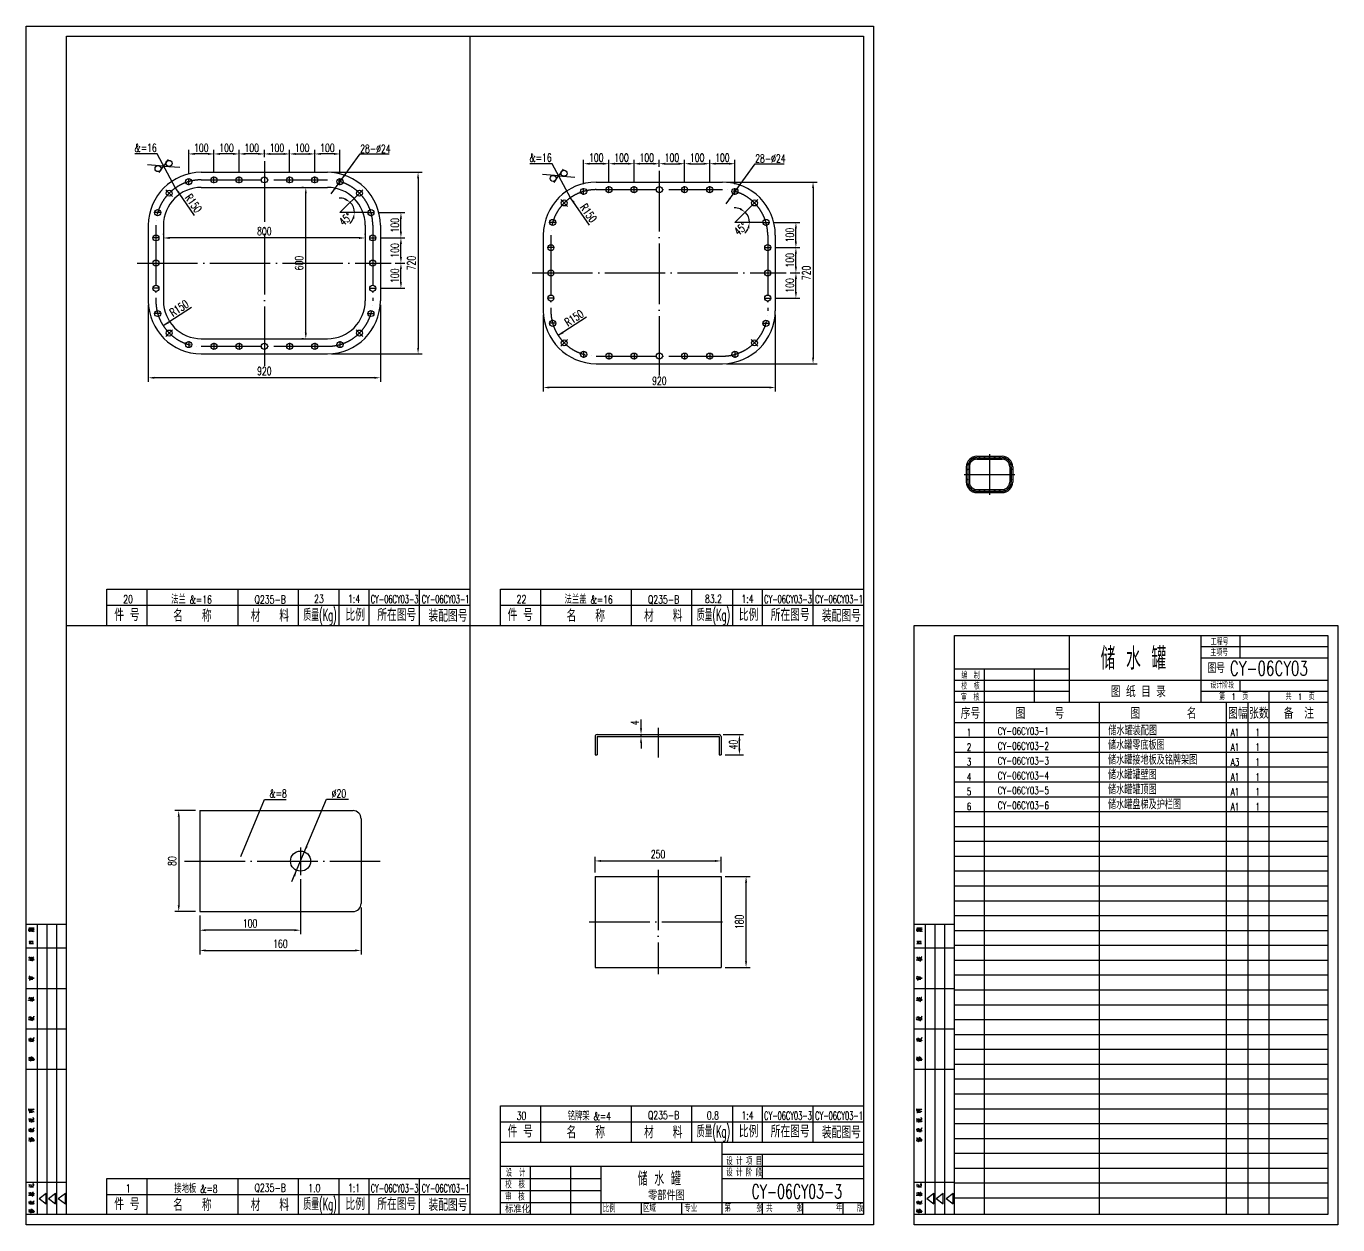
# Model space of a CAD drawing. Extents: x -15084 to 90401, y -39089 to 9274.
# Drawn here: x 21371 to 47374, y -14486 to 9274 of the extents above; entities that cross this region are included whole.
import ezdxf
from ezdxf.enums import TextEntityAlignment as Align

# ---------------------------------------------------------------- set-up
doc = ezdxf.new("R2010")
doc.units = 0
doc.header["$LTSCALE"] = 40
doc.header["$MEASUREMENT"] = 0
doc.linetypes.add('DASHDOT-M', pattern=[36, 30, -3, 0, -3])
doc.linetypes.add('DASHDOT-S', pattern=[14, 10, -2, 0, -2])
doc.layers.get('0').update_dxf_attribs({"linetype": 'CONTINUOUS'})
for name, color, linetype in [('CDR_DIM', 7, 'CONTINUOUS'), ('CDR_DWG1', 4, 'CONTINUOUS'), ('CDR_DWG2', 2, 'CONTINUOUS'), ('CDR_DWG3', 1, 'DASHDOT-M'), ('CDR_TEXT', 7, 'CONTINUOUS')]:
    doc.layers.add(name, color=color, linetype=linetype)
doc.styles.add('HZ', font='romans.shx', dxfattribs={"width": 0.7, "height": 160, "bigfont": 'HZ.shx'})

# ---------------------------------------------------------------- blocks, each defined once
blk = doc.blocks.new('SML')
at = {"color": 4, "linetype": 'Continuous'}
for p, q in [((0, 0), (0, 18)), ((20, 0), (20, 18)), ((65, 0), (65, 18)), ((95, 0), (95, 18)), ((115, 18), (115, 0)), ((130, 0), (130, 18)), ((155, 0), (155, 18)), ((0, 10), (180, 10))]:
    blk.add_line(p, q, dxfattribs=at)
at = {"color": 7, "linetype": 'Continuous'}
blk.add_line((0, 18), (180, 18), dxfattribs=at)
at = {"color": 7, "linetype": 'Continuous', "style": 'HZ'}
for s, width, p in [('件 号', 0.7, (3.62, 2.26)), ('名   称', 0.7, (32.84, 1.84)), ('材   料', 0.7, (71.25, 1.84)), ('质量(Kg)', 0.5, (97.34, 2.26)), ('比例', 0.7, (118.23, 2.26)), ('所在图号', 0.7, (134, 2.26)), ('装配图号', 0.7, (159.38, 1.84))]:
    blk.add_text(s, height=6, dxfattribs=dict(at, width=width)).set_placement(p)
blk = doc.blocks.new('TUQA')
at = {"color": 4, "linetype": 'Continuous'}
for p, q in [((-25, 180), (0, 180)), ((-18, 0), (-18, 180)), ((0, 165), (-24.85, 165)), ((0, 140), (-24.85, 140)), ((0, 115), (-24.85, 115)), ((0, 90), (-24.85, 90)), ((0, 20), (-24.85, 20)), ((0, 0), (-25, 0))]:
    blk.add_line(p, q, dxfattribs=at)
at = {"color": 7, "linetype": 'Continuous'}
for p, q in [((-12, 0), (-12, 180)), ((-6, 0), (-6, 180))]:
    blk.add_line(p, q, dxfattribs=at)
at = {"color": 1, "linetype": 'Continuous'}
for p, q in [((-17.08, 10), (-12.71, 13.35)), ((-17.08, 10), (-12.71, 6.65)), ((-12.71, 6.65), (-12.71, 13.35)), ((-11.26, 10), (-6.89, 13.35)), ((-11.26, 10), (-6.89, 6.65)), ((-6.89, 6.65), (-6.89, 13.35)), ((-5.11, 10), (-0.75, 13.35)), ((-5.11, 10), (-0.75, 6.65)), ((-0.75, 6.65), (-0.75, 13.35))]:
    blk.add_line(p, q, dxfattribs=at)
at = {"color": 7, "linetype": 'Continuous'}
for points in [[(-23.7, 176.39), (-23.53, 176.44), (-23.53, 176.44), (-21.25, 176.36)], [(-23.53, 175.69), (-23.35, 175.74), (-23.35, 175.74), (-21.17, 175.74)], [(-23.3, 176.96), (-22.98, 177.03), (-22.98, 177.03), (-22.33, 177.03), (-22.33, 177.03), (-21.63, 177.01), (-21.63, 177.01), (-21.2, 176.96), (-21.2, 176.96), (-20.73, 176.83), (-20.73, 176.83), (-20.44, 176.69), (-20.44, 176.69), (-20, 176.41)], [(-22.95, 177.03), (-23.09, 177.78), (-23.09, 177.78), (-23.18, 177.7), (-23.18, 177.7), (-22.27, 177.7), (-22.27, 177.7), (-22.22, 177.7), (-22.22, 177.7), (-20.9, 177.73), (-20.9, 177.73), (-20.41, 177.7), (-20.41, 177.7), (-20.12, 177.68), (-20.12, 177.68), (-20.03, 177.65), (-20.03, 177.65), (-20.41, 177.28), (-20.41, 177.28), (-20.15, 177.63)], [(-22.74, 175.3), (-22.92, 176.76)], [(-22.25, 175.77), (-22.33, 176.21)], [(-22.22, 177.06), (-22.3, 177.48)], [(-21.75, 175.79), (-21.84, 176.19)], [(-21.46, 177.01), (-21.46, 177.06), (-21.46, 177.06), (-21.55, 177.45)], [(-21.08, 175.22), (-21.31, 176.76), (-21.31, 176.76), (-21.34, 176.69), (-21.34, 176.69), (-21.25, 176.59)], [(-20.99, 176.19), (-20.64, 176.46), (-20.64, 176.46), (-20.5, 176.46), (-20.5, 176.46), (-20.76, 176.36)], [(-20.9, 175.79), (-20.76, 175.77), (-20.76, 175.77), (-20.47, 175.57), (-20.47, 175.57), (-20.26, 175.4), (-20.26, 175.4), (-20.12, 175.22)], [(-23.27, 167.87), (-22.98, 167.92), (-22.98, 167.92), (-22.33, 167.94), (-22.33, 167.94), (-21.66, 167.97), (-21.66, 167.97), (-21.57, 167.97), (-21.57, 167.97), (-21.11, 167.97), (-21.11, 167.97), (-20.5, 167.97), (-20.5, 167.97), (-20.7, 167.97), (-20.7, 167.97), (-20.88, 168.93), (-20.88, 168.93), (-20.67, 169.13), (-20.67, 169.13), (-20.93, 169.18), (-20.93, 169.18), (-21.28, 169.18), (-21.28, 169.18), (-21.95, 169.21), (-21.95, 169.21), (-22.65, 169.23), (-22.65, 169.23), (-23.24, 169.23), (-23.24, 169.23), (-23.15, 169.26), (-23.15, 169.26), (-22.95, 167.94)], [(-21.9, 167.97), (-22.07, 168.93), (-22.07, 168.93), (-22.1, 168.83), (-22.1, 168.83), (-21.98, 168.61)], [(-23.65, 157.77), (-23.5, 157.87), (-23.5, 157.87), (-23.53, 157.84), (-23.53, 157.84), (-20.09, 157.84), (-20.09, 157.84), (-20.35, 157.82), (-20.35, 157.82), (-20.64, 157.84)], [(-23.59, 158.83), (-23.3, 159.01), (-23.3, 159.01), (-23.18, 159.03), (-23.18, 159.03), (-23.09, 159.01)], [(-22.65, 158.41), (-22.89, 159.8), (-22.89, 159.8), (-22.92, 159.7), (-22.92, 159.7), (-22.83, 159.5)], [(-22.68, 158.91), (-22.51, 158.88), (-22.51, 158.88), (-21.81, 158.46), (-21.81, 158.46), (-21.78, 158.41), (-21.78, 158.41), (-21.98, 159.18)], [(-22.62, 158.21), (-22.45, 157.25)], [(-22.42, 157.87), (-21.95, 157.64), (-21.95, 157.64), (-21.6, 157.47), (-21.6, 157.47), (-21.34, 157.32), (-21.34, 157.32), (-21.08, 157.12)], [(-22.36, 159.33), (-22.22, 159.3), (-22.22, 159.3), (-21.78, 159.01), (-21.78, 159.01), (-21.75, 158.98), (-21.75, 158.98), (-21.46, 158.76), (-21.46, 158.76), (-21.17, 158.51), (-21.17, 158.51), (-20.9, 158.24)], [(-22.22, 157.87), (-21.87, 158.19)], [(-21.78, 159.5), (-21.57, 159.43), (-21.57, 159.43), (-21.11, 159.13), (-21.11, 159.13), (-20.82, 158.83), (-20.82, 158.83), (-20.5, 158.51), (-20.5, 158.51), (-20.26, 158.24), (-20.26, 158.24), (-20.09, 158.02)], [(-20.99, 159.03), (-20.5, 159.53), (-20.5, 159.53), (-20.26, 159.63), (-20.26, 159.63), (-20.55, 159.48)], [(-23.68, 146.41), (-23.38, 146.56), (-23.38, 146.56), (-23.18, 146.61)], [(-22.86, 145.52), (-23.03, 147.75), (-23.03, 147.75), (-23.12, 147.7), (-23.12, 147.7), (-22.65, 147.4)], [(-22.77, 146.51), (-22.71, 146.56), (-22.71, 146.56), (-20.06, 146.54), (-20.06, 146.54), (-20.32, 146.49), (-20.32, 146.49), (-20.64, 146.54)], [(-21.2, 147.11), (-21.05, 147.21), (-21.05, 147.21), (-22.45, 147.36), (-22.45, 147.36), (-22.33, 147.4), (-22.33, 147.4), (-22.13, 145.84)], [(-22.39, 145.74), (-22.13, 145.79), (-22.13, 145.79), (-20.85, 145.89), (-20.85, 145.89), (-21.08, 145.87), (-21.08, 145.87), (-21.2, 147.11), (-21.2, 147.11), (-21.23, 146.96), (-21.23, 146.96), (-21.17, 146.69)], [(-21.66, 146.09), (-21.78, 146.98)], [(-23.18, 145.52), (-22.92, 145.52), (-22.92, 145.52), (-22.71, 145.47), (-22.71, 145.47), (-22.51, 145.42), (-22.51, 145.42), (-22.36, 145.37)], [(-23.65, 132.77), (-23.5, 132.87), (-23.5, 132.87), (-23.53, 132.84), (-23.53, 132.84), (-20.09, 132.84), (-20.09, 132.84), (-20.35, 132.82), (-20.35, 132.82), (-20.64, 132.84)], [(-23.59, 133.83), (-23.3, 134.01), (-23.3, 134.01), (-23.18, 134.03), (-23.18, 134.03), (-23.09, 134.01)], [(-22.65, 133.41), (-22.89, 134.8), (-22.89, 134.8), (-22.92, 134.7), (-22.92, 134.7), (-22.83, 134.5)], [(-22.68, 133.91), (-22.51, 133.88), (-22.51, 133.88), (-21.81, 133.46), (-21.81, 133.46), (-21.78, 133.41), (-21.78, 133.41), (-21.98, 134.18)], [(-22.62, 133.21), (-22.45, 132.25)], [(-22.42, 132.87), (-21.95, 132.64), (-21.95, 132.64), (-21.6, 132.47), (-21.6, 132.47), (-21.34, 132.32), (-21.34, 132.32), (-21.08, 132.12)], [(-22.36, 134.33), (-22.22, 134.3), (-22.22, 134.3), (-21.78, 134.01), (-21.78, 134.01), (-21.75, 133.98), (-21.75, 133.98), (-21.46, 133.76), (-21.46, 133.76), (-21.17, 133.51), (-21.17, 133.51), (-20.9, 133.24)], [(-22.22, 132.87), (-21.87, 133.19)], [(-21.78, 134.5), (-21.57, 134.43), (-21.57, 134.43), (-21.11, 134.13), (-21.11, 134.13), (-20.82, 133.83), (-20.82, 133.83), (-20.5, 133.51), (-20.5, 133.51), (-20.26, 133.24), (-20.26, 133.24), (-20.09, 133.02)], [(-20.99, 134.03), (-20.5, 134.53), (-20.5, 134.53), (-20.26, 134.63), (-20.26, 134.63), (-20.55, 134.48)], [(-23.65, 121.81), (-23.38, 121.96), (-23.38, 121.96), (-23.21, 122.01), (-23.21, 122.01), (-23.03, 122.01)], [(-22.71, 121.44), (-22.92, 122.7), (-22.92, 122.7), (-22.95, 122.6), (-22.95, 122.6), (-22.89, 122.48)], [(-22.51, 122.23), (-22.19, 122.53), (-22.19, 122.53), (-22.04, 122.6), (-22.04, 122.6), (-21.87, 122.7)], [(-22.07, 122.21), (-21.84, 122.23), (-21.84, 122.23), (-21.43, 122.08), (-21.43, 122.08), (-21.11, 121.93), (-21.11, 121.93), (-20.85, 121.76), (-20.85, 121.76), (-20.64, 121.61), (-20.64, 121.61), (-20.44, 121.46), (-20.44, 121.46), (-20.26, 121.29), (-20.26, 121.29), (-20.09, 121.07)], [(-21.66, 121.54), (-21.6, 121.61), (-21.6, 121.61), (-20.26, 122.48), (-20.26, 122.48), (-20.23, 122.95), (-20.23, 122.95), (-20.32, 122.5), (-20.32, 122.5), (-20.44, 122.38)], [(-23.65, 120.79), (-23.47, 120.92), (-23.47, 120.92), (-23.53, 120.87), (-23.53, 120.87), (-20.09, 120.87), (-20.09, 120.87), (-20.29, 120.82), (-20.29, 120.82), (-20.58, 120.87)], [(-22.68, 121.21), (-22.48, 120.27)], [(-22.51, 121.76), (-22.27, 121.74), (-22.27, 121.74), (-21.87, 121.49), (-21.87, 121.49), (-21.57, 121.31), (-21.57, 121.31), (-21.46, 121.21)], [(-22.48, 120.87), (-22.07, 120.72), (-22.07, 120.72), (-21.72, 120.55), (-21.72, 120.55), (-21.4, 120.37), (-21.4, 120.37), (-21.11, 120.17)], [(-22.33, 120.89), (-21.95, 121.24)], [(-23.62, 108.88), (-23.27, 108.83), (-23.27, 108.83), (-22.8, 108.68), (-22.8, 108.68), (-22.3, 108.49), (-22.3, 108.49), (-21.98, 108.34), (-21.98, 108.34), (-21.75, 108.24), (-21.75, 108.24), (-21.55, 108.14)], [(-22.95, 107.25), (-23.09, 108.24), (-23.09, 108.24), (-23.18, 108.14), (-23.18, 108.14), (-22.16, 108.02), (-22.16, 108.02), (-22.16, 108.14), (-22.16, 108.14), (-22.04, 107.4), (-22.04, 107.4), (-22.3, 107.35), (-22.3, 107.35), (-21.98, 107.4), (-21.98, 107.4), (-20.67, 107.37)], [(-22.25, 108.49), (-22.42, 109.6), (-22.42, 109.6), (-22.45, 109.48), (-22.45, 109.48), (-22.39, 109.28)], [(-22.3, 109.11), (-22.13, 109.11), (-22.13, 109.11), (-21.66, 109.01), (-21.66, 109.01), (-21.4, 108.91), (-21.4, 108.91), (-21.17, 108.81), (-21.17, 108.81), (-20.96, 108.68), (-20.96, 108.68), (-20.76, 108.54), (-20.76, 108.54), (-20.55, 108.36), (-20.55, 108.36), (-20.41, 108.16), (-20.41, 108.16), (-20.26, 107.97), (-20.26, 107.97), (-20.2, 107.82), (-20.2, 107.82), (-20.15, 107.67)], [(-21.87, 108.36), (-21.84, 108.44), (-21.84, 108.44), (-20.26, 109.21), (-20.26, 109.21), (-20.23, 109.68), (-20.23, 109.68), (-20.32, 109.23), (-20.32, 109.23), (-20.5, 109.11)], [(-20.55, 107.3), (-21.34, 108.07)], [(-23.06, 96.71), (-23.03, 96.81), (-23.03, 96.81), (-23.15, 97.55), (-23.15, 97.55), (-23.21, 97.5), (-23.21, 97.5), (-22.8, 97.26), (-22.8, 97.26), (-22.45, 97.03), (-22.45, 97.03), (-22.22, 96.83), (-22.22, 96.83), (-22.01, 96.61), (-22.01, 96.61), (-21.81, 96.39), (-21.81, 96.39), (-21.69, 96.24)], [(-22.77, 96.61), (-22.74, 96.71), (-22.74, 96.71), (-21.69, 97.68), (-21.69, 97.68), (-21.72, 98), (-21.72, 98), (-21.72, 97.68), (-21.72, 97.68), (-21.84, 97.55)], [(-23.68, 96.04), (-23.5, 96.02), (-23.5, 96.02), (-23.03, 95.79), (-23.03, 95.79), (-22.98, 95.79), (-22.98, 95.79), (-22.62, 95.59), (-22.62, 95.59), (-22.33, 95.42), (-22.33, 95.42), (-22.1, 95.25), (-22.1, 95.25), (-21.9, 95.1)], [(-23.62, 96.93), (-23.18, 96.76), (-23.18, 96.76), (-22.83, 96.61), (-22.83, 96.61), (-22.57, 96.44), (-22.57, 96.44), (-22.51, 96.41), (-22.51, 96.41), (-22.3, 96.29)], [(-22.68, 95.69), (-20.12, 95.69), (-20.12, 95.69), (-20.35, 95.64), (-20.35, 95.64), (-20.79, 95.69)], [(-22.6, 96.07), (-20.9, 96.07), (-20.9, 96.07), (-21.11, 96.04), (-21.11, 96.04), (-21.25, 96.07)], [(-21.98, 97.03), (-21.9, 97.01), (-21.9, 97.01), (-21.87, 96.98), (-21.87, 96.98), (-21.63, 96.74), (-21.63, 96.74), (-21.43, 96.54), (-21.43, 96.54), (-21.28, 96.36)], [(-21.63, 97.23), (-21.52, 97.18), (-21.52, 97.18), (-21.46, 97.16), (-21.46, 97.16), (-21.17, 96.88), (-21.17, 96.88), (-21.14, 96.83), (-21.14, 96.83), (-20.99, 96.69), (-20.99, 96.69), (-20.85, 96.49), (-20.85, 96.49), (-20.7, 96.29)], [(-21.28, 97.45), (-21.08, 97.38), (-21.08, 97.38), (-20.79, 97.11), (-20.79, 97.11), (-20.55, 96.86), (-20.55, 96.86), (-20.41, 96.61), (-20.41, 96.61), (-20.23, 96.36), (-20.23, 96.36), (-20.12, 96.14), (-20.12, 96.14), (-20.06, 95.97)], [(-23.27, 64.61), (-23.3, 64.63), (-23.3, 64.63), (-23.38, 65.55), (-23.38, 65.55), (-23.5, 65.4), (-23.5, 65.4), (-23.3, 65.4), (-23.3, 65.4), (-21.14, 65.38), (-21.14, 65.38), (-20.73, 65.38), (-20.73, 65.38), (-20.44, 65.38), (-20.44, 65.38), (-20.12, 65.33), (-20.12, 65.33), (-20.64, 64.91)], [(-22.42, 64.61), (-22.42, 64.66), (-22.42, 64.66), (-22.54, 65.21), (-22.54, 65.21), (-22.57, 65.13), (-22.57, 65.13), (-22.54, 65.06)], [(-21.69, 64.56), (-21.72, 64.61), (-21.72, 64.61), (-21.81, 65.18), (-21.81, 65.18), (-21.84, 65.08), (-21.84, 65.08), (-21.75, 64.98)], [(-23.65, 59.28), (-23.47, 59.3), (-23.47, 59.3), (-22.57, 58.98)], [(-23.59, 64.51), (-23.27, 64.59), (-23.27, 64.59), (-22.6, 64.59), (-22.6, 64.59), (-22.04, 64.56), (-22.04, 64.56), (-21.6, 64.49), (-21.6, 64.49), (-21.2, 64.36), (-21.2, 64.36), (-20.76, 64.16), (-20.76, 64.16), (-20.44, 63.97), (-20.44, 63.97), (-20.2, 63.74), (-20.2, 63.74), (-20.15, 63.67)], [(-23.44, 58.36), (-23.38, 58.41), (-23.38, 58.41), (-23.03, 58.66), (-23.03, 58.66), (-22.8, 58.68)], [(-23.27, 63.3), (-22.95, 63.37), (-22.95, 63.37), (-21.02, 63.4), (-21.02, 63.4), (-21.25, 63.35), (-21.25, 63.35), (-21.28, 63.4), (-21.28, 63.4), (-21.37, 63.82), (-21.37, 63.82), (-21.11, 63.97), (-21.11, 63.97), (-21.23, 63.99), (-21.23, 63.99), (-22.19, 64.02), (-22.19, 64.02), (-23.15, 64.02), (-23.15, 64.02), (-23.03, 64.06), (-23.03, 64.06), (-23, 63.97), (-23, 63.97), (-22.95, 63.4)], [(-23.24, 57.45), (-22.95, 57.77), (-22.95, 57.77), (-22.8, 57.84), (-22.8, 57.84), (-22.98, 57.74)], [(-22.68, 58.34), (-22.51, 58.39), (-22.51, 58.39), (-21.57, 58.41), (-21.57, 58.41), (-21.75, 58.36), (-21.75, 58.36), (-21.87, 59.33), (-21.87, 59.33), (-21.87, 59.26), (-21.87, 59.26), (-22.68, 59.33), (-22.68, 59.33), (-22.65, 59.38), (-22.65, 59.38), (-22.51, 58.41)], [(-22.16, 63.42), (-22.25, 63.79), (-22.25, 63.79), (-22.25, 63.77)], [(-22.04, 57.1), (-22.01, 57.2), (-22.01, 57.2), (-22.16, 57.87), (-22.16, 57.87), (-22.22, 57.77), (-22.22, 57.77), (-20.47, 57.74), (-20.47, 57.74), (-20.47, 57.72), (-20.47, 57.72), (-21.28, 58.29)], [(-21.72, 58.98), (-21.52, 59.01), (-21.52, 59.01), (-20.64, 58.98), (-20.64, 58.98), (-20.41, 59.01), (-20.41, 59.01), (-20.29, 59.08), (-20.29, 59.08), (-20.26, 59.18), (-20.26, 59.18), (-20.26, 59.85), (-20.26, 59.85), (-21.08, 59.8)], [(-21.69, 58.66), (-21.43, 58.64), (-21.43, 58.64), (-21.08, 58.56), (-21.08, 58.56), (-20.7, 58.39), (-20.7, 58.39), (-20.5, 58.24), (-20.5, 58.24), (-20.23, 58.02), (-20.23, 58.02), (-20.06, 57.82)], [(-23.62, 52.93), (-23.27, 52.88), (-23.27, 52.88), (-22.8, 52.73), (-22.8, 52.73), (-22.3, 52.54), (-22.3, 52.54), (-21.98, 52.39), (-21.98, 52.39), (-21.75, 52.29), (-21.75, 52.29), (-21.55, 52.19)], [(-22.95, 51.3), (-23.09, 52.29), (-23.09, 52.29), (-23.18, 52.19), (-23.18, 52.19), (-22.16, 52.07), (-22.16, 52.07), (-22.16, 52.19), (-22.16, 52.19), (-22.04, 51.45), (-22.04, 51.45), (-22.3, 51.4), (-22.3, 51.4), (-21.98, 51.45), (-21.98, 51.45), (-20.67, 51.42)], [(-22.25, 52.54), (-22.42, 53.65), (-22.42, 53.65), (-22.45, 53.53), (-22.45, 53.53), (-22.39, 53.33)], [(-22.3, 53.16), (-22.13, 53.16), (-22.13, 53.16), (-21.66, 53.06), (-21.66, 53.06), (-21.4, 52.96), (-21.4, 52.96), (-21.17, 52.86), (-21.17, 52.86), (-20.96, 52.73), (-20.96, 52.73), (-20.76, 52.59), (-20.76, 52.59), (-20.55, 52.41), (-20.55, 52.41), (-20.41, 52.21), (-20.41, 52.21), (-20.26, 52.02), (-20.26, 52.02), (-20.2, 51.87), (-20.2, 51.87), (-20.15, 51.72)], [(-21.87, 52.41), (-21.84, 52.49), (-21.84, 52.49), (-20.26, 53.26), (-20.26, 53.26), (-20.23, 53.73), (-20.23, 53.73), (-20.32, 53.28), (-20.32, 53.28), (-20.5, 53.16)], [(-20.55, 51.35), (-21.34, 52.12)], [(-23.68, 46.04), (-23.5, 46.02), (-23.5, 46.02), (-23.03, 45.79), (-23.03, 45.79), (-22.98, 45.79), (-22.98, 45.79), (-22.62, 45.59), (-22.62, 45.59), (-22.33, 45.42), (-22.33, 45.42), (-22.1, 45.25), (-22.1, 45.25), (-21.9, 45.1)], [(-23.62, 46.93), (-23.18, 46.76), (-23.18, 46.76), (-22.83, 46.61), (-22.83, 46.61), (-22.57, 46.44), (-22.57, 46.44), (-22.51, 46.41), (-22.51, 46.41), (-22.3, 46.29)], [(-23.06, 46.71), (-23.03, 46.81), (-23.03, 46.81), (-23.15, 47.55), (-23.15, 47.55), (-23.21, 47.5), (-23.21, 47.5), (-22.8, 47.26), (-22.8, 47.26), (-22.45, 47.03), (-22.45, 47.03), (-22.22, 46.83), (-22.22, 46.83), (-22.01, 46.61), (-22.01, 46.61), (-21.81, 46.39), (-21.81, 46.39), (-21.69, 46.24)], [(-22.77, 46.61), (-22.74, 46.71), (-22.74, 46.71), (-21.69, 47.68), (-21.69, 47.68), (-21.72, 48), (-21.72, 48), (-21.72, 47.68), (-21.72, 47.68), (-21.84, 47.55)], [(-22.68, 45.69), (-20.12, 45.69), (-20.12, 45.69), (-20.35, 45.64), (-20.35, 45.64), (-20.79, 45.69)], [(-22.6, 46.07), (-20.9, 46.07), (-20.9, 46.07), (-21.11, 46.04), (-21.11, 46.04), (-21.25, 46.07)], [(-21.98, 47.03), (-21.9, 47.01), (-21.9, 47.01), (-21.87, 46.98), (-21.87, 46.98), (-21.63, 46.74), (-21.63, 46.74), (-21.43, 46.54), (-21.43, 46.54), (-21.28, 46.36)], [(-21.63, 47.23), (-21.52, 47.18), (-21.52, 47.18), (-21.46, 47.16), (-21.46, 47.16), (-21.17, 46.88), (-21.17, 46.88), (-21.14, 46.83), (-21.14, 46.83), (-20.99, 46.69), (-20.99, 46.69), (-20.85, 46.49), (-20.85, 46.49), (-20.7, 46.29)], [(-21.28, 47.45), (-21.08, 47.38), (-21.08, 47.38), (-20.79, 47.11), (-20.79, 47.11), (-20.55, 46.86), (-20.55, 46.86), (-20.41, 46.61), (-20.41, 46.61), (-20.23, 46.36), (-20.23, 46.36), (-20.12, 46.14), (-20.12, 46.14), (-20.06, 45.97)], [(-23.38, 17.04), (-23.15, 17.29), (-23.15, 17.29), (-23.03, 17.36), (-23.03, 17.36), (-22.89, 17.36), (-22.89, 17.36), (-23.09, 17.34)], [(-23.03, 17.77), (-23.18, 18.76), (-23.18, 18.76), (-23.27, 18.7), (-23.27, 18.7), (-22.22, 18.57), (-22.22, 18.57), (-22.22, 18.7), (-22.22, 18.7), (-22.13, 17.86)], [(-22.45, 17.81), (-22.01, 17.86), (-22.01, 17.86), (-21.02, 17.86), (-21.02, 17.86), (-20.7, 17.88), (-20.7, 17.88), (-20.55, 17.92), (-20.55, 17.92), (-20.47, 17.99), (-20.47, 17.99), (-20.41, 18.09), (-20.41, 18.09), (-20.38, 18.27), (-20.38, 18.27), (-20.35, 18.46), (-20.35, 18.46), (-20.44, 19), (-20.44, 19), (-21.2, 18.96), (-21.2, 18.96), (-20.44, 18.96)], [(-22.13, 16.8), (-22.27, 17.36), (-22.27, 17.36), (-22.36, 17.27), (-22.36, 17.27), (-20.67, 17.23), (-20.67, 17.23), (-20.5, 17.14), (-20.5, 17.14), (-21.31, 17.66)], [(-23.65, 12.12), (-20.58, 12.09), (-20.58, 12.09), (-20.03, 12.05), (-20.03, 12.05), (-20.32, 12.03), (-20.32, 12.03), (-20.64, 12.07)], [(-23, 12.78), (-23.18, 13.65)], [(-22.39, 11.62), (-22.57, 12.55)], [(-22.25, 7.56), (-22.42, 8.53), (-22.42, 8.53), (-22.45, 8.42), (-22.45, 8.42), (-22.39, 8.25)], [(-22.36, 12.12), (-22.01, 12.01), (-22.01, 12.01), (-21.6, 11.83), (-21.6, 11.83), (-21.23, 11.64), (-21.23, 11.64), (-20.93, 11.47)], [(-22.13, 12.59), (-22.33, 13.99)], [(-22.13, 13.15), (-21.95, 13.22), (-21.95, 13.22), (-20.5, 13.22), (-20.5, 13.22), (-20.17, 13.19), (-20.17, 13.19), (-20.06, 13.17), (-20.06, 13.17), (-20.52, 12.76), (-20.52, 12.76), (-20.12, 13.17)], [(-22.07, 12.16), (-21.69, 12.48)], [(-21.87, 7.45), (-21.84, 7.52), (-21.84, 7.52), (-20.26, 8.19), (-20.26, 8.19), (-20.23, 8.6), (-20.23, 8.6), (-20.32, 8.21), (-20.32, 8.21), (-20.5, 8.1)], [(-21.66, 12.87), (-21.55, 12.85), (-21.55, 12.85), (-20.67, 12.4)], [(-21.55, 13.5), (-20.96, 13.88), (-20.96, 13.88), (-20.73, 13.95), (-20.73, 13.95), (-21.11, 13.8)], [(-23.68, 1.91), (-23.5, 1.88), (-23.5, 1.88), (-23.03, 1.69), (-23.03, 1.69), (-22.98, 1.69), (-22.98, 1.69), (-22.62, 1.52), (-22.62, 1.52), (-22.33, 1.37), (-22.33, 1.37), (-22.1, 1.22), (-22.1, 1.22), (-21.9, 1.09)], [(-23.62, 7.91), (-23.27, 7.86), (-23.27, 7.86), (-22.8, 7.73), (-22.8, 7.73), (-22.3, 7.56), (-22.3, 7.56), (-21.98, 7.43), (-21.98, 7.43), (-21.75, 7.35), (-21.75, 7.35), (-21.55, 7.26)], [(-23.62, 2.68), (-23.18, 2.53), (-23.18, 2.53), (-22.83, 2.4), (-22.83, 2.4), (-22.57, 2.25), (-22.57, 2.25), (-22.51, 2.23), (-22.51, 2.23), (-22.3, 2.12)], [(-23.06, 2.49), (-23.03, 2.58), (-23.03, 2.58), (-23.15, 3.22), (-23.15, 3.22), (-23.21, 3.18), (-23.21, 3.18), (-22.8, 2.96), (-22.8, 2.96), (-22.45, 2.77), (-22.45, 2.77), (-22.22, 2.6), (-22.22, 2.6), (-22.01, 2.4), (-22.01, 2.4), (-21.81, 2.21), (-21.81, 2.21), (-21.69, 2.08)], [(-22.95, 6.48), (-23.09, 7.35), (-23.09, 7.35), (-23.18, 7.26), (-23.18, 7.26), (-22.16, 7.15), (-22.16, 7.15), (-22.16, 7.26), (-22.16, 7.26), (-22.04, 6.61), (-22.04, 6.61), (-22.3, 6.57), (-22.3, 6.57), (-21.98, 6.61), (-21.98, 6.61), (-20.67, 6.59)], [(-22.77, 2.4), (-22.74, 2.49), (-22.74, 2.49), (-21.69, 3.33), (-21.69, 3.33), (-21.72, 3.61), (-21.72, 3.61), (-21.72, 3.33), (-21.72, 3.33), (-21.84, 3.22)], [(-22.68, 1.6), (-20.12, 1.6), (-20.12, 1.6), (-20.35, 1.56), (-20.35, 1.56), (-20.79, 1.6)], [(-22.6, 1.93), (-20.9, 1.93), (-20.9, 1.93), (-21.11, 1.91), (-21.11, 1.91), (-21.25, 1.93)], [(-22.3, 8.1), (-22.13, 8.1), (-22.13, 8.1), (-21.66, 8.01), (-21.66, 8.01), (-21.4, 7.93), (-21.4, 7.93), (-21.17, 7.84), (-21.17, 7.84), (-20.96, 7.73), (-20.96, 7.73), (-20.76, 7.6), (-20.76, 7.6), (-20.55, 7.45), (-20.55, 7.45), (-20.41, 7.28), (-20.41, 7.28), (-20.26, 7.11), (-20.26, 7.11), (-20.2, 6.98), (-20.2, 6.98), (-20.15, 6.85)], [(-21.98, 2.77), (-21.9, 2.75), (-21.9, 2.75), (-21.87, 2.73), (-21.87, 2.73), (-21.63, 2.51), (-21.63, 2.51), (-21.43, 2.34), (-21.43, 2.34), (-21.28, 2.19)], [(-21.63, 2.94), (-21.52, 2.9), (-21.52, 2.9), (-21.46, 2.88), (-21.46, 2.88), (-21.17, 2.64), (-21.17, 2.64), (-21.14, 2.6), (-21.14, 2.6), (-20.99, 2.47), (-20.99, 2.47), (-20.85, 2.29), (-20.85, 2.29), (-20.7, 2.12)], [(-20.55, 6.53), (-21.34, 7.19)], [(-21.28, 3.14), (-21.08, 3.07), (-21.08, 3.07), (-20.79, 2.83), (-20.79, 2.83), (-20.55, 2.62), (-20.55, 2.62), (-20.41, 2.4), (-20.41, 2.4), (-20.23, 2.19), (-20.23, 2.19), (-20.12, 1.99), (-20.12, 1.99), (-20.06, 1.84)]]:
    blk.add_lwpolyline(points, dxfattribs=at)

msp = doc.modelspace()

# ---------------------------------------------------------------- linework, layer by layer
for p, q in [((21371, -2606), (21371, 9274)), ((21371, 9274), (38171, 9274)), ((38171, 9274), (38171, -2606)), ((30171, -14286), (30171, 9074)), ((24592, 6338), (24592, 6822)), ((25092, 6374), (25092, 6822)), ((25092, 6368), (25092, 6822)), ((25592, 6374), (25592, 6822)), ((25592, 6368), (25592, 6822)), ((26092, 6678), (26092, 6822)), ((26092, 6678), (26092, 6822)), ((26592, 6374), (26592, 6822)), ((26592, 6374), (26592, 6822)), ((27092, 6374), (27092, 6822)), ((27092, 6374), (27092, 6822)), ((27592, 6338), (27592, 6822)), ((23967, 6742), (23526, 6742)), ((24328, 6063), (23967, 6742)), ((24972, 6742), (24712, 6742)), ((25472, 6742), (25212, 6742)), ((25972, 6742), (25712, 6742)), ((26212, 6742), (26472, 6742)), ((26712, 6742), (26972, 6742)), ((27472, 6742), (27212, 6742)), ((27415, 5950), (27992, 6741)), ((27992, 6741), (28568, 6741)), ((31798, 6548), (31357, 6548)), ((32160, 5869), (31798, 6548)), ((32423, 6144), (32423, 6628)), ((32803, 6548), (32543, 6548)), ((32923, 6174), (32923, 6628)), ((32923, 6180), (32923, 6628)), ((33303, 6548), (33043, 6548)), ((33423, 6174), (33423, 6628)), ((33423, 6180), (33423, 6628)), ((33803, 6548), (33543, 6548)), ((33923, 6484), (33923, 6628)), ((33923, 6484), (33923, 6628)), ((34043, 6548), (34303, 6548)), ((34423, 6180), (34423, 6628)), ((34423, 6180), (34423, 6628)), ((34543, 6548), (34803, 6548)), ((34923, 6180), (34923, 6628)), ((34923, 6180), (34923, 6628)), ((35303, 6548), (35043, 6548)), ((35246, 5756), (35823, 6547)), ((35423, 6144), (35423, 6628)), ((35823, 6547), (36399, 6547)), ((27422, 6378), (29220, 6378)), ((29140, 6258), (29140, 2898)), ((24708, 5521), (24331, 6068)), ((26868, 6078), (26834, 6078)), ((35253, 6184), (37051, 6184)), ((36971, 6064), (36971, 2704)), ((26914, 3198), (26914, 5958)), ((32540, 5327), (32162, 5875)), ((28346, 5578), (28880, 5578)), ((28800, 5198), (28800, 5458)), ((36178, 5384), (36711, 5384)), ((36631, 5004), (36631, 5264)), ((24092, 5147), (24092, 5156)), ((27972, 5076), (24212, 5076)), ((28092, 5147), (28092, 5156)), ((28388, 5078), (28880, 5078)), ((28388, 5078), (28880, 5078)), ((28800, 4698), (28800, 4958)), ((36219, 4884), (36711, 4884)), ((36219, 4884), (36711, 4884)), ((36631, 4504), (36631, 4764)), ((28688, 4578), (28880, 4578)), ((28688, 4578), (28880, 4578)), ((28800, 4198), (28800, 4458)), ((36520, 4384), (36711, 4384)), ((36520, 4384), (36711, 4384)), ((36631, 4004), (36631, 4264)), ((28388, 4078), (28880, 4078)), ((23792, 3748), (23792, 2225)), ((24645, 3699), (24089, 3335)), ((28392, 3748), (28392, 2225)), ((36219, 3884), (36711, 3884)), ((31623, 3554), (31623, 2032)), ((32477, 3505), (31920, 3141)), ((36223, 3554), (36223, 2032)), ((26868, 3078), (26834, 3078)), ((27422, 2778), (29220, 2778)), ((35253, 2584), (37051, 2584)), ((28272, 2305), (23912, 2305)), ((36103, 2112), (31743, 2112)), ((21371, -14486), (21371, -2606)), ((22171, -2606), (37971, -2606)), ((38171, -2606), (38171, -14486)), ((44661, -3025), (47174, -3025)), ((44661, -3246), (47174, -3246)), ((39774, -3467), (42049, -3467)), ((39774, -3687), (47174, -3687)), ((39774, -3908), (42049, -3908)), ((39774, -4129), (47174, -4129)), ((44661, -3908), (47174, -3908)), ((33560, -4648), (33560, -4473)), ((47174, -4534), (39774, -4534)), ((33560, -4808), (33560, -4768)), ((33560, -4928), (33560, -5048)), ((35188, -4768), (35591, -4768)), ((35511, -5048), (35511, -4888)), ((47174, -4829), (39774, -4829)), ((35228, -5168), (35591, -5168)), ((47174, -5123), (39774, -5123)), ((47174, -5418), (39774, -5418)), ((47174, -5712), (39774, -5712)), ((25624, -7187), (26096, -6053)), ((26096, -6053), (26528, -6053)), ((26640, -7683), (27326, -6049)), ((27326, -6049), (27758, -6049)), ((47174, -6007), (39774, -6007)), ((24730, -6277), (24315, -6277)), ((24395, -6397), (24395, -8157)), ((47174, -6301), (39774, -6301)), ((47174, -6596), (39774, -6596)), ((47174, -6890), (39774, -6890)), ((32648, -7503), (32648, -7194)), ((32768, -7274), (35028, -7274)), ((35148, -7503), (35148, -7194)), ((47174, -7185), (39774, -7185)), ((47174, -7479), (39774, -7479)), ((26810, -7637), (26810, -8727)), ((35228, -7583), (35723, -7583)), ((35643, -9263), (35643, -7703)), ((47174, -7774), (39774, -7774)), ((24730, -8277), (24315, -8277)), ((28010, -8197), (28010, -9128)), ((47174, -8069), (39774, -8069)), ((24810, -8357), (24810, -8727)), ((24810, -8357), (24810, -9128)), ((47174, -8363), (39774, -8363)), ((26690, -8647), (24930, -8647)), ((47174, -8658), (39774, -8658)), ((24930, -9048), (27890, -9048)), ((47174, -8952), (39774, -8952)), ((47174, -9247), (39774, -9247)), ((35228, -9383), (35723, -9383)), ((47174, -9541), (39774, -9541)), ((47174, -9836), (39774, -9836)), ((47174, -10130), (39774, -10130)), ((47174, -10425), (39774, -10425)), ((47174, -10719), (39774, -10719)), ((47174, -11014), (39774, -11014)), ((47174, -11308), (39774, -11308)), ((47174, -11603), (39774, -11603)), ((47174, -11897), (39774, -11897)), ((47174, -12192), (39774, -12192)), ((47174, -12486), (39774, -12486)), ((47174, -12781), (39774, -12781)), ((47174, -13076), (39774, -13076)), ((47174, -13370), (39774, -13370)), ((47174, -13665), (39774, -13665)), ((47174, -13959), (39774, -13959)), ((38171, -14486), (21371, -14486))]:
    msp.add_line(p, q)
at = {"color": 4}
for p, q in [((22171, 9074), (37971, 9074)), ((22171, -14286), (22171, 9074)), ((37971, 9074), (37971, -14286)), ((37971, -14286), (22171, -14286))]:
    msp.add_line(p, q, dxfattribs=at)
at = {"color": 4, "linetype": 'Continuous'}
for p, q in [((30771, -12846), (37971, -12846)), ((30771, -14286), (30771, -12846)), ((35171, -14286), (35171, -12846)), ((35171, -13086), (37971, -13086)), ((35971, -13566), (35971, -13086)), ((30771, -13326), (35171, -13326)), ((31371, -14286), (31371, -13326)), ((32171, -14286), (32171, -13326)), ((32771, -14286), (32771, -13326)), ((35171, -13566), (37971, -13566)), ((32771, -14046), (35171, -14046)), ((33571, -14286), (33571, -14046)), ((34371, -14286), (34371, -14046)), ((35171, -14046), (37971, -14046)), ((35971, -14286), (35971, -14046)), ((36771, -14286), (36771, -14046)), ((37571, -14286), (37571, -14046))]:
    msp.add_line(p, q, dxfattribs=at)
at = {"color": 7, "linetype": 'Continuous'}
for p, q in [((35171, -13326), (37971, -13326)), ((30771, -13566), (32771, -13566)), ((30771, -13806), (32771, -13806)), ((30771, -14046), (32771, -14046)), ((30771, -14046), (32771, -14046)), ((30771, -14046), (32771, -14046))]:
    msp.add_line(p, q, dxfattribs=at)
msp.add_lwpolyline([(38974, -14486), (38974, -2606), (47374, -2606), (47374, -14486)], close=True)
at = {"color": 4}
msp.add_lwpolyline([(39774, -14286), (39774, -2806), (47174, -2806), (47174, -14286)], close=True, dxfattribs=at)
for centre, start, end in [((27592, 5578), 68.9615, 92.923), ((27592, 5578), 0, 45), ((35423, 5384), 68.9615, 92.923), ((35423, 5384), 0, 45), ((27592, 5578), 312.077, 336.0385), ((35423, 5384), 312.077, 336.0385)]:
    msp.add_arc(centre, 289, start, end)
for points in [[(24712, 6762), (24712, 6722), (24592, 6742)], [(24972, 6762), (24972, 6722), (25092, 6742)], [(25212, 6762), (25212, 6722), (25092, 6742)], [(25472, 6762), (25472, 6722), (25592, 6742)], [(25712, 6762), (25712, 6722), (25592, 6742)], [(25972, 6762), (25972, 6722), (26092, 6742)], [(26212, 6762), (26212, 6722), (26092, 6742)], [(26472, 6762), (26472, 6722), (26592, 6742)], [(26712, 6762), (26712, 6722), (26592, 6742)], [(26972, 6762), (26972, 6722), (27092, 6742)], [(27212, 6762), (27212, 6722), (27092, 6742)], [(27472, 6762), (27472, 6722), (27592, 6742)], [(32543, 6568), (32543, 6528), (32423, 6548)], [(32803, 6568), (32803, 6528), (32923, 6548)], [(33043, 6568), (33043, 6528), (32923, 6548)], [(33303, 6568), (33303, 6528), (33423, 6548)], [(33543, 6568), (33543, 6528), (33423, 6548)], [(33803, 6568), (33803, 6528), (33923, 6548)], [(34043, 6568), (34043, 6528), (33923, 6548)], [(34303, 6568), (34303, 6528), (34423, 6548)], [(34543, 6568), (34543, 6528), (34423, 6548)], [(34803, 6568), (34803, 6528), (34923, 6548)], [(35043, 6568), (35043, 6528), (34923, 6548)], [(35303, 6568), (35303, 6528), (35423, 6548)], [(27682, 6349), (27714, 6326), (27627, 6241)], [(29120, 6258), (29160, 6258), (29140, 6378)], [(24415, 5981), (24382, 5958), (24331, 6068)], [(26894, 5958), (26934, 5958), (26914, 6078)], [(27470, 6059), (27502, 6035), (27556, 6144)], [(35513, 6156), (35545, 6132), (35458, 6047)], [(36951, 6064), (36991, 6064), (36971, 6184)], [(27706, 5864), (27685, 5831), (27796, 5782)], [(32247, 5787), (32214, 5764), (32162, 5875)], [(35301, 5865), (35333, 5841), (35388, 5950)], [(27836, 5464), (27875, 5456), (27881, 5578)], [(28780, 5458), (28820, 5458), (28800, 5578)], [(35538, 5670), (35516, 5637), (35627, 5588)], [(35668, 5271), (35707, 5262), (35712, 5384)], [(36611, 5264), (36651, 5264), (36631, 5384)], [(24212, 5096), (24212, 5056), (24092, 5076)], [(27972, 5096), (27972, 5056), (28092, 5076)], [(28780, 5198), (28820, 5198), (28800, 5078)], [(28780, 4958), (28820, 4958), (28800, 5078)], [(36611, 5004), (36651, 5004), (36631, 4884)], [(28780, 4698), (28820, 4698), (28800, 4578)], [(36611, 4764), (36651, 4764), (36631, 4884)], [(28780, 4458), (28820, 4458), (28800, 4578)], [(36611, 4504), (36651, 4504), (36631, 4384)], [(28780, 4198), (28820, 4198), (28800, 4078)], [(36611, 4264), (36651, 4264), (36631, 4384)], [(36611, 4004), (36651, 4004), (36631, 3884)], [(24178, 3417), (24200, 3384), (24089, 3335)], [(26894, 3198), (26934, 3198), (26914, 3078)], [(32010, 3223), (32032, 3190), (31920, 3141)], [(29120, 2898), (29160, 2898), (29140, 2778)], [(36951, 2704), (36991, 2704), (36971, 2584)], [(23912, 2325), (23912, 2285), (23792, 2305)], [(28272, 2325), (28272, 2285), (28392, 2305)], [(31743, 2132), (31743, 2092), (31623, 2112)], [(36103, 2132), (36103, 2092), (36223, 2112)], [(33540, -4648), (33580, -4648), (33560, -4768)], [(33540, -4928), (33580, -4928), (33560, -4808)], [(35491, -4888), (35531, -4888), (35511, -4768)], [(35491, -5048), (35531, -5048), (35511, -5168)], [(24375, -6397), (24415, -6397), (24395, -6277)], [(26916, -6974), (26953, -6990), (26888, -7093)], [(32768, -7254), (32768, -7294), (32648, -7274)], [(35028, -7254), (35028, -7294), (35148, -7274)], [(26668, -7564), (26705, -7580), (26733, -7461)], [(35623, -7703), (35663, -7703), (35643, -7583)], [(24375, -8157), (24415, -8157), (24395, -8277)], [(24930, -8627), (24930, -8667), (24810, -8647)], [(26690, -8627), (26690, -8667), (26810, -8647)], [(24930, -9028), (24930, -9068), (24810, -9048)], [(27890, -9028), (27890, -9068), (28010, -9048)], [(35623, -9263), (35663, -9263), (35643, -9383)]]:
    msp.add_solid(points)
at = {"layer": 'CDR_DIM'}
for p, q in [((24095, 6502), (23776, 6528)), ((24004, 6371), (24095, 6502)), ((24185, 6634), (24095, 6502)), ((24095, 6502), (24414, 6477)), ((31926, 6309), (31607, 6334)), ((31835, 6177), (31926, 6309)), ((32017, 6440), (31926, 6309)), ((31926, 6309), (32245, 6283)), ((42049, -2806), (42049, -4129)), ((44661, -2806), (44661, -4129)), ((45433, -2806), (45433, -3246)), ((40365, -3467), (40365, -4129)), ((41354, -3467), (41354, -4129)), ((45433, -3687), (45433, -3908)), ((40365, -4129), (40365, -14286)), ((42643, -4129), (42643, -14286)), ((45162, -4129), (45162, -14286)), ((45590, -4129), (45590, -14286)), ((46005, -3908), (46005, -14286))]:
    msp.add_line(p, q, dxfattribs=at)
for centre in [(23986, 6451), (24203, 6554), (31818, 6257), (32034, 6360)]:
    msp.add_circle(centre, 60, dxfattribs=at)
at = {"layer": 'CDR_DWG1'}
for p, q in [((24842, 6378), (27342, 6378)), ((24842, 6078), (27342, 6078)), ((32673, 6184), (35173, 6184)), ((23792, 5328), (23792, 3828)), ((24092, 5328), (24092, 3828)), ((28092, 5328), (28092, 3828)), ((28392, 5328), (28392, 3828)), ((31623, 5134), (31623, 3634)), ((36223, 5134), (36223, 3634)), ((24842, 3078), (27342, 3078)), ((24842, 2778), (27342, 2778)), ((32673, 2584), (35173, 2584)), ((40010, 538), (40010, 238)), ((40070, 538), (40070, 238)), ((40220, 748), (40720, 748)), ((40220, 688), (40720, 688)), ((40870, 538), (40870, 238)), ((40930, 538), (40930, 238)), ((40220, 88), (40720, 88)), ((40220, 28), (40720, 28)), ((32648, -4808), (32648, -5168)), ((32688, -4768), (35108, -4768)), ((32688, -4808), (35108, -4808)), ((32688, -4808), (32688, -5168)), ((35108, -4808), (35108, -5168)), ((35148, -4808), (35148, -5168)), ((32648, -5168), (32688, -5168)), ((35108, -5168), (35148, -5168)), ((24810, -6277), (27850, -6277)), ((24810, -6277), (24810, -8277)), ((28010, -6437), (28010, -8117)), ((32648, -7583), (35148, -7583)), ((32648, -7583), (32648, -9383)), ((35148, -7583), (35148, -9383)), ((24810, -8277), (27850, -8277)), ((32648, -9383), (35148, -9383))]:
    msp.add_line(p, q, dxfattribs=at)
for centre, radius in [((24592, 6192), 60), ((25092, 6228), 60), ((25592, 6228), 60), ((26092, 6228), 60), ((26592, 6228), 60), ((27092, 6228), 60), ((27592, 6192), 60), ((24205, 5964), 60), ((27978, 5964), 60), ((32423, 5998), 60), ((32923, 6034), 60), ((33423, 6034), 60), ((33923, 6034), 60), ((34423, 6034), 60), ((34923, 6034), 60), ((35423, 5998), 60), ((32037, 5770), 60), ((35810, 5770), 60), ((23977, 5578), 60), ((28206, 5578), 60), ((31809, 5384), 60), ((36038, 5384), 60), ((23942, 5078), 60), ((28242, 5078), 60), ((31773, 4884), 60), ((36073, 4884), 60), ((23942, 4578), 60), ((28242, 4578), 60), ((31773, 4384), 60), ((36073, 4384), 60), ((23942, 4078), 60), ((28242, 4078), 60), ((31773, 3884), 60), ((36073, 3884), 60), ((23977, 3578), 60), ((28206, 3578), 60), ((31809, 3384), 60), ((36038, 3384), 60), ((24205, 3191), 60), ((27978, 3191), 60), ((24592, 2963), 60), ((25092, 2928), 60), ((25592, 2928), 60), ((26092, 2928), 60), ((26592, 2928), 60), ((27092, 2928), 60), ((27592, 2963), 60), ((32037, 2997), 60), ((35810, 2997), 60), ((32423, 2769), 60), ((32923, 2734), 60), ((33423, 2734), 60), ((33923, 2734), 60), ((34423, 2734), 60), ((34923, 2734), 60), ((35423, 2769), 60), ((40047, 588), 12), ((40093, 665), 12), ((40170, 711), 12), ((40270, 718), 12), ((40370, 718), 12), ((40470, 718), 12), ((40570, 718), 12), ((40670, 718), 12), ((40770, 711), 12), ((40847, 665), 12), ((40893, 588), 12), ((40040, 488), 12), ((40040, 388), 12), ((40040, 288), 12), ((40900, 488), 12), ((40900, 388), 12), ((40900, 288), 12), ((40047, 188), 12), ((40093, 111), 12), ((40170, 65), 12), ((40270, 58), 12), ((40370, 58), 12), ((40470, 58), 12), ((40570, 58), 12), ((40670, 58), 12), ((40770, 65), 12), ((40847, 111), 12), ((40893, 188), 12), ((26810, -7277), 200)]:
    msp.add_circle(centre, radius, dxfattribs=at)
for centre, radius, start, end in [((24842, 5328), 1050, 90, 180), ((27342, 5328), 1050, 0, 90), ((24842, 5328), 750, 90, 180), ((27342, 5328), 750, 0, 90), ((32673, 5134), 1050, 90, 180), ((35173, 5134), 1050, 0, 90), ((24842, 3828), 1050, 180, 270), ((24842, 3828), 750, 180, 270), ((27342, 3828), 1050, 270, 0), ((27342, 3828), 750, 270, 0), ((32673, 3634), 1050, 180, 270), ((35173, 3634), 1050, 270, 0), ((40220, 538), 210, 90, 180), ((40220, 538), 150, 90, 180), ((40720, 538), 210, 0, 90), ((40720, 538), 150, 0, 90), ((40220, 238), 210, 180, 270), ((40220, 238), 150, 180, 270), ((40720, 238), 150, 270, 0), ((40720, 238), 210, 270, 0), ((32688, -4808), 40, 90, 180), ((35108, -4808), 40, 0, 90), ((27850, -6437), 160, 0, 90), ((27850, -8117), 160, 270, 0)]:
    msp.add_arc(centre, radius, start, end, dxfattribs=at)
at = {"layer": 'CDR_DWG3', "linetype": 'DASHDOT-M'}
for p, q in [((26092, 6598), (26092, 2542)), ((33923, 6404), (33923, 2348)), ((24138, 6031), (24272, 5897)), ((24842, 6228), (27342, 6228)), ((28045, 6031), (27592, 5578)), ((32673, 6034), (35173, 6034)), ((31970, 5837), (32104, 5703)), ((35876, 5837), (35423, 5384)), ((28140, 5578), (27592, 5578)), ((23942, 5328), (23942, 3828)), ((28242, 5328), (28242, 3828)), ((35972, 5384), (35423, 5384)), ((31773, 5134), (31773, 3634)), ((36073, 5134), (36073, 3634)), ((23570, 4578), (28608, 4578)), ((23570, 4578), (28608, 4578)), ((31401, 4384), (36440, 4384)), ((31401, 4384), (36440, 4384)), ((24138, 3124), (24272, 3258)), ((28045, 3124), (27911, 3258)), ((24842, 2928), (27342, 2928)), ((31970, 2930), (32104, 3064)), ((35876, 2930), (35743, 3064)), ((32673, 2734), (35173, 2734)), ((40470, 792), (40470, -19)), ((40040, 538), (40040, 238)), ((40079, 679), (40106, 652)), ((40220, 718), (40720, 718)), ((40861, 679), (40834, 652)), ((40900, 538), (40900, 238)), ((39965, 388), (40973, 388)), ((39965, 388), (40973, 388)), ((40079, 97), (40106, 124)), ((40220, 58), (40720, 58)), ((40861, 97), (40834, 124)), ((33898, -4633), (33898, -5226)), ((26810, -7006), (26810, -7557)), ((24511, -7277), (28387, -7277)), ((33898, -7448), (33898, -9517)), ((32534, -8483), (35258, -8483))]:
    msp.add_line(p, q, dxfattribs=at)
at = {"layer": 'CDR_DWG3', "linetype": 'DASHDOT-S'}
for p, q in [((24592, 6126), (24592, 6258)), ((25092, 6162), (25092, 6294)), ((25592, 6162), (25592, 6294)), ((26592, 6162), (26592, 6294)), ((27092, 6162), (27092, 6294)), ((27592, 6126), (27592, 6258)), ((32423, 5932), (32423, 6064)), ((32923, 5968), (32923, 6100)), ((33423, 5968), (33423, 6100)), ((34423, 5968), (34423, 6100)), ((34923, 5968), (34923, 6100)), ((35423, 5932), (35423, 6064)), ((24043, 5578), (23911, 5578)), ((28140, 5578), (28272, 5578)), ((31875, 5384), (31743, 5384)), ((35972, 5384), (36104, 5384)), ((24008, 5078), (23876, 5078)), ((28176, 5078), (28308, 5078)), ((31839, 4884), (31707, 4884)), ((36007, 4884), (36139, 4884)), ((24008, 4078), (23876, 4078)), ((28176, 4078), (28308, 4078)), ((31839, 3884), (31707, 3884)), ((36007, 3884), (36139, 3884)), ((24043, 3578), (23911, 3578)), ((28140, 3578), (28272, 3578)), ((31875, 3384), (31743, 3384)), ((35972, 3384), (36104, 3384)), ((24592, 3029), (24592, 2897)), ((25092, 2994), (25092, 2862)), ((25592, 2994), (25592, 2862)), ((26592, 2994), (26592, 2862)), ((27092, 2994), (27092, 2862)), ((27592, 3029), (27592, 2897)), ((32423, 2835), (32423, 2703)), ((32923, 2800), (32923, 2668)), ((33423, 2800), (33423, 2668)), ((34423, 2800), (34423, 2668)), ((34923, 2800), (34923, 2668)), ((35423, 2835), (35423, 2703)), ((40060, 588), (40034, 588)), ((40170, 698), (40170, 724)), ((40270, 705), (40270, 731)), ((40370, 705), (40370, 731)), ((40570, 705), (40570, 731)), ((40670, 705), (40670, 731)), ((40770, 698), (40770, 724)), ((40880, 588), (40906, 588)), ((40053, 488), (40027, 488)), ((40053, 288), (40027, 288)), ((40887, 488), (40913, 488)), ((40887, 288), (40913, 288)), ((40060, 188), (40034, 188)), ((40170, 78), (40170, 52)), ((40270, 71), (40270, 45)), ((40370, 71), (40370, 45)), ((40570, 71), (40570, 45)), ((40670, 71), (40670, 45)), ((40770, 78), (40770, 52)), ((40880, 188), (40906, 188))]:
    msp.add_line(p, q, dxfattribs=at)
at = {"layer": 'CDR_DWG3', "linetype": 'DASHDOT-M'}
for centre, radius, start, end in [((24842, 5328), 900, 90, 180), ((27342, 5328), 900, 0, 90), ((32673, 5134), 900, 90, 180), ((35173, 5134), 900, 0, 90), ((24842, 3828), 900, 180, 270), ((27342, 3828), 900, 270, 0), ((32673, 3634), 900, 180, 270), ((35173, 3634), 900, 270, 0), ((40220, 538), 180, 90, 180), ((40720, 538), 180, 0, 90), ((40220, 238), 180, 180, 270), ((40720, 238), 180, 270, 0)]:
    msp.add_arc(centre, radius, start, end, dxfattribs=at)

# ---------------------------------------------------------------- block references
for name, p, xscale, yscale, zscale in [('SML', (22971, -2606), 39.99999998818458, 39.99999998818458, 39.99999998818458), ('SML', (30771, -2606), 39.99999998818458, 39.99999998818458, 39.99999998818458), ('TUQA', (22171, -14286), 31.99999999054767, 31.99999999054767, 31.99999999054767), ('TUQA', (39774, -14286), 31.99999999054769, 31.99999999054769, 31.99999999054769), ('SML', (30771, -12846), 40, 40, 40), ('SML', (22971, -14286), 39.99999998818458, 39.99999998818458, 39.99999998818458)]:
    msp.add_blockref(name, p, dxfattribs=dict(xscale=xscale, yscale=yscale, zscale=zscale))

# ---------------------------------------------------------------- texts
at = {"style": 'HZ', "width": 0.7}
for s, p in [('28-%%C24', (27992, 6765)), ('28-%%C24', (35823, 6571)), ('&=8', (26192, -6018)), ('%%C20', (27427, -6018))]:
    msp.add_text(s, height=160, dxfattribs=at).set_placement(p)
at = {"linetype": 'Continuous', "style": 'HZ'}
for s, height, width, p in [('工程号', 128.9, 0.7, (44855, -2998)), ('主项号', 128.9, 0.7, (44849, -3208)), ('图号', 185.6, 0.7, (44796, -3547)), ('编  制', 128.9, 0.7, (39913, -3663)), ('校  核', 128.9, 0.7, (39909, -3875)), ('设计阶段', 128.9, 0.7, (44849, -3853)), ('审  核', 128.9, 0.7, (39904, -4096)), ('第  1  页', 128.9, 0.7, (45021, -4082)), ('共  1  页', 128.9, 0.7, (46339, -4082)), ('设 计 项 目', 140, 0.7, (35250, -13299)), ('设  计', 140, 0.7, (30878, -13529)), ('设 计 阶 段', 140, 0.7, (35250, -13526)), ('校  核', 140, 0.7, (30869, -13764)), ('审  核', 140, 0.7, (30864, -14005)), ('标准化', 140, 0.9, (30865, -14248)), ('比例', 140, 0.7, (32802, -14237)), ('区域', 140, 0.7, (33601, -14228)), ('专业', 140, 0.7, (34420, -14230)), ('第', 140, 0.7, (35216, -14224)), ('张', 140, 0.7, (35844, -14228)), ('共', 140, 0.7, (36040, -14232)), ('张', 140, 0.7, (36638, -14228)), ('年', 140, 0.7, (37426, -14216)), ('版', 140, 0.7, (37841, -14226))]:
    msp.add_text(s, height=height, dxfattribs=dict(at, width=width)).set_placement(p)
at = {"color": 7, "linetype": 'Continuous', "style": 'HZ', "width": 0.7}
for s, height, p in [('图 纸 目 录', 220.9, (42876, -4027)), ('序号', 220.9, (39898, -4457)), ('图     号', 220.9, (40987, -4457)), ('图        名', 220.9, (43266, -4457)), ('图幅', 220.9, (45201, -4457)), ('张数', 220.9, (45616, -4457)), ('备  注', 220.9, (46304, -4457)), ('1', 147, (40019, -4801)), ('CY-06CY03-1', 147.26, (40632, -4773)), ('储水罐装配图', 176.7, (42826, -4782)), ('A1', 147.3, (45253, -4801)), ('1', 147, (45740, -4801)), ('CY-06CY03-2', 147.26, (40632, -5068)), ('储水罐零底板图', 176.7, (42819, -5069)), ('2', 147, (40019, -5090)), ('储水罐接地板及铭牌架图', 176.72, (42819, -5363)), ('A1', 147.3, (45253, -5093)), ('1', 147, (45740, -5093)), ('3', 147, (40019, -5384)), ('CY-06CY03-3', 147.26, (40632, -5362)), ('A3', 147.3, (45253, -5388)), ('1', 147, (45740, -5388)), ('4', 147, (40019, -5679)), ('CY-06CY03-4', 147.26, (40632, -5657)), ('储水罐罐壁图', 176.7, (42819, -5658)), ('A1', 147.3, (45253, -5683)), ('1', 147, (45740, -5683)), ('5', 147, (40019, -5973)), ('CY-06CY03-5', 147.26, (40632, -5951)), ('储水罐罐顶图', 176.7, (42819, -5952)), ('A1', 147.3, (45253, -5977)), ('1', 147, (45740, -5977)), ('6', 147, (40019, -6268)), ('CY-06CY03-6', 147.26, (40632, -6246)), ('储水罐盘梯及护栏图', 176.7, (42819, -6247)), ('A1', 147.3, (45253, -6272)), ('1', 147, (45740, -6272))]:
    msp.add_text(s, height=height, dxfattribs=at).set_placement(p)
at = {"char_height": 160, "attachment_point": 5, "style": 'HZ'}
for s, insert in [('&=16', (23737, 6862)), ('100', (24842, 6862)), ('100', (25342, 6862)), ('100', (25842, 6862)), ('100', (26342, 6862)), ('100', (26842, 6862)), ('100', (27342, 6862)), ('&=16', (31568, 6668)), ('100', (32673, 6668)), ('100', (33173, 6668)), ('100', (33673, 6668)), ('100', (34173, 6668)), ('100', (34673, 6668)), ('100', (35173, 6668)), ('800', (26092, 5209)), ('920', (26092, 2439)), ('920', (33923, 2245)), ('250', (33898, -7141)), ('100', (25810, -8513)), ('160', (26410, -8915))]:
    msp.add_mtext(s, dxfattribs=dict(at, insert=insert))
for s, insert, rotation in [('R150', (24686, 5764), 305), ('R150', (32518, 5570), 305), ('\\A1;45°', (27703, 5450), 41.0043), ('100', (28680, 5328), 90), ('\\A1;45°', (35534, 5256), 41.0043), ('100', (36511, 5134), 90), ('100', (28680, 4828), 90), ('600', (26780, 4578), 90), ('720', (29007, 4578), 90), ('100', (36511, 4634), 90), ('100', (28680, 4328), 90), ('720', (36838, 4384), 90), ('100', (36511, 4134), 90), ('R150', (24402, 3683), 33), ('R150', (32233, 3489), 33), ('4', (33440, -4537), 90), ('40', (35391, -4968), 90), ('80', (24262, -7277), 90), ('180', (35510, -8483), 90)]:
    msp.add_mtext(s, dxfattribs=dict(at, insert=insert, rotation=rotation))
at = {"layer": 'CDR_DWG2', "style": 'HZ'}
for s, height, width, p in [('储 水 罐', 440, 0.7, (42673, -3481)), ('CY-06CY03', 280, 0.7, (45236, -3595)), ('储 水 罐', 280, 0.7, (33493, -13714)), ('零部件图', 200, 0.7, (33700, -13999)), ('CY-06CY03-3', 280, 0.65, (35751, -13965))]:
    msp.add_text(s, height=height, dxfattribs=dict(at, width=width)).set_placement(p)
at = {"layer": 'CDR_TEXT', "style": 'HZ', "width": 0.7}
for s, p in [('20', (23391, -2166)), ('22', (31191, -2166)), ('30', (31191, -12406)), ('1', (23391, -13846))]:
    msp.add_text(s, height=160, dxfattribs=at).set_placement(p, align=Align.CENTER)
at = {"layer": 'CDR_TEXT', "style": 'HZ'}
for s, width, p in [('法兰 &=16', 0.7, (24244, -2173)), ('Q235-B', 0.7, (25899, -2171)), ('23', 0.7, (27079, -2160)), ('1:4', 0.7, (27751, -2158)), ('CY-06CY03-3', 0.6, (28201, -2164)), ('CY-06CY03-1', 0.6, (29213, -2164)), ('法兰盖 &=16', 0.7, (32044, -2173)), ('Q235-B', 0.7, (33699, -2171)), ('83.2', 0.7, (34829, -2160)), ('1:4', 0.7, (35551, -2158)), ('CY-06CY03-3', 0.6, (36001, -2164)), ('CY-06CY03-1', 0.6, (37013, -2164)), ('铭牌架 &=4', 0.7, (32106, -12413)), ('Q235-B', 0.7, (33699, -12393)), ('0.8', 0.7, (34865, -12400)), ('1:4', 0.7, (35551, -12398)), ('CY-06CY03-3', 0.6, (36001, -12404)), ('CY-06CY03-1', 0.6, (37013, -12404)), ('接地板 &=8', 0.7, (24306, -13853)), ('Q235-B', 0.7, (25899, -13833)), ('1.0', 0.7, (26964, -13840)), ('1:1', 0.7, (27751, -13838)), ('CY-06CY03-3', 0.6, (28201, -13844)), ('CY-06CY03-1', 0.6, (29213, -13844))]:
    msp.add_text(s, height=160, dxfattribs=dict(at, width=width)).set_placement(p)

doc.saveas('drawing.dxf')
